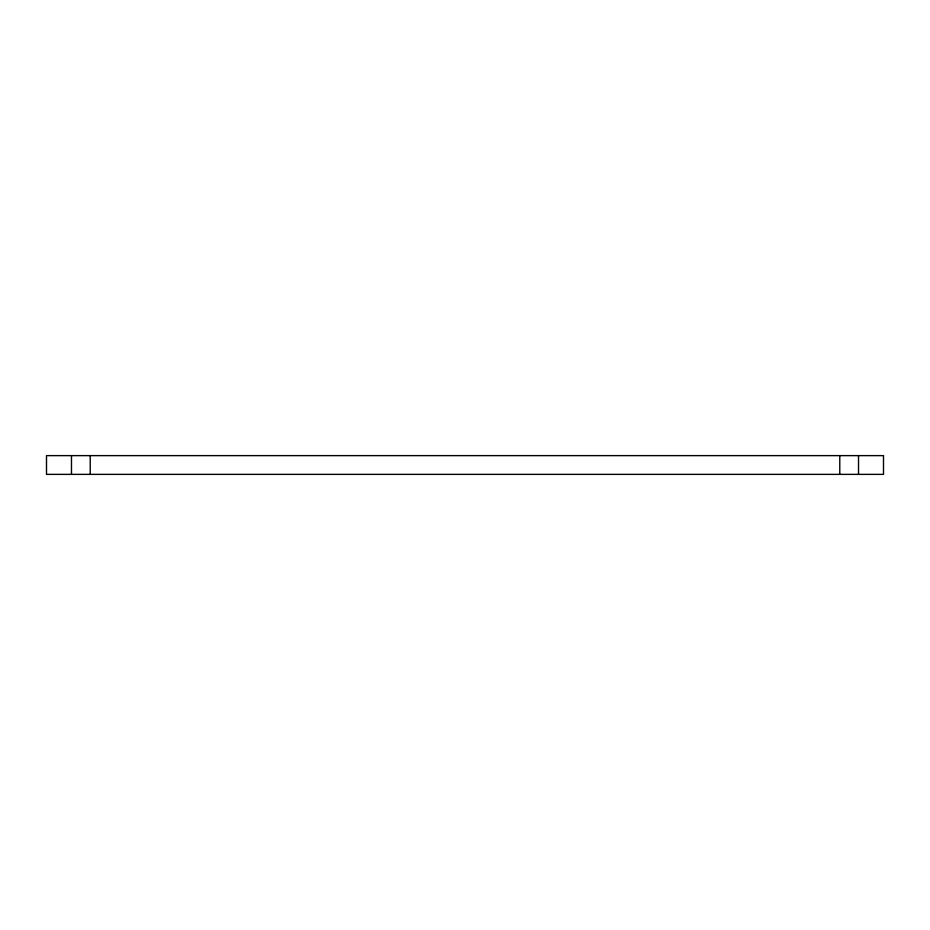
<?xml version="1.0" encoding="UTF-8"?>
<svg xmlns="http://www.w3.org/2000/svg" width="930" height="930" viewBox="0 0 930 930"><rect width="100%" height="100%" fill="white"/><g stroke="black" fill="none" stroke-linecap="round" stroke-linejoin="round"><path stroke-width="1.4" d="M858.518 455.63L858.518 474.37M839.778 455.63L839.778 474.37M90.222 455.63L90.222 474.37M71.482 455.63L71.482 474.37M883.5 455.63L46.5 455.63L46.5 474.37L883.5 474.37L883.5 455.63"/></g></svg>
